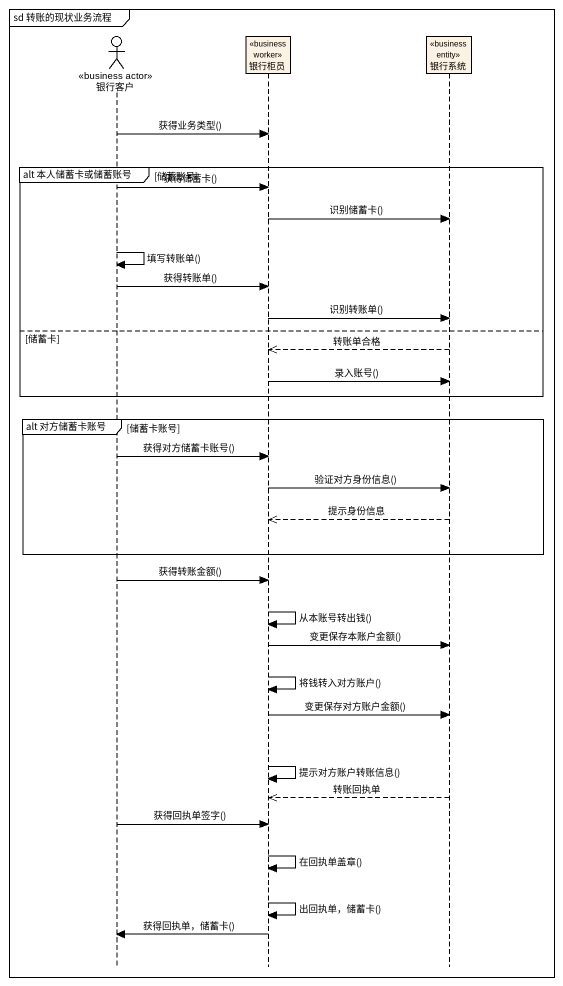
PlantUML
@startuml
mainframe sd 转账的现状业务流程
hide footbox
actor 银行客户 <<business actor>>
participant 银行柜员 <<business worker>>
participant 银行系统 <<business entity>>

银行客户 -> 银行柜员 : 获得业务类型()
group alt 本人储蓄卡或储蓄账号 [储蓄账号]
  银行客户 -> 银行柜员 : 获得储蓄卡()
  银行柜员 -> 银行系统 : 识别储蓄卡()
  银行客户 -> 银行客户 : 填写转账单()
  银行客户 -> 银行柜员 : 获得转账单()
  银行柜员 -> 银行系统 : 识别转账单()
else 储蓄卡
  银行系统 -->> 银行柜员 : 转账单合格
  银行柜员 -> 银行系统 : 录入账号()
end
group alt 对方储蓄卡账号 [储蓄卡账号]
  银行客户 -> 银行柜员 : 获得对方储蓄卡账号()
  银行柜员 -> 银行系统 : 验证对方身份信息()
  银行系统 -->> 银行柜员 : 提示身份信息
end
银行客户 -> 银行柜员 : 获得转账金额()
银行柜员 -> 银行柜员 : 从本账号转出钱()
银行柜员 -> 银行系统 : 变更保存本账户金额()
银行柜员 -> 银行柜员 : 将钱转入对方账户()
银行柜员 -> 银行系统 : 变更保存对方账户金额()
银行柜员 -> 银行柜员 : 提示对方账户转账信息()
银行系统 -->> 银行柜员 : 转账回执单
银行客户 -> 银行柜员 : 获得回执单签字()
银行柜员 -> 银行柜员 : 在回执单盖章()
银行柜员 -> 银行柜员 : 出回执单，储蓄卡()
银行柜员 -> 银行客户 : 获得回执单，储蓄卡()
@enduml
